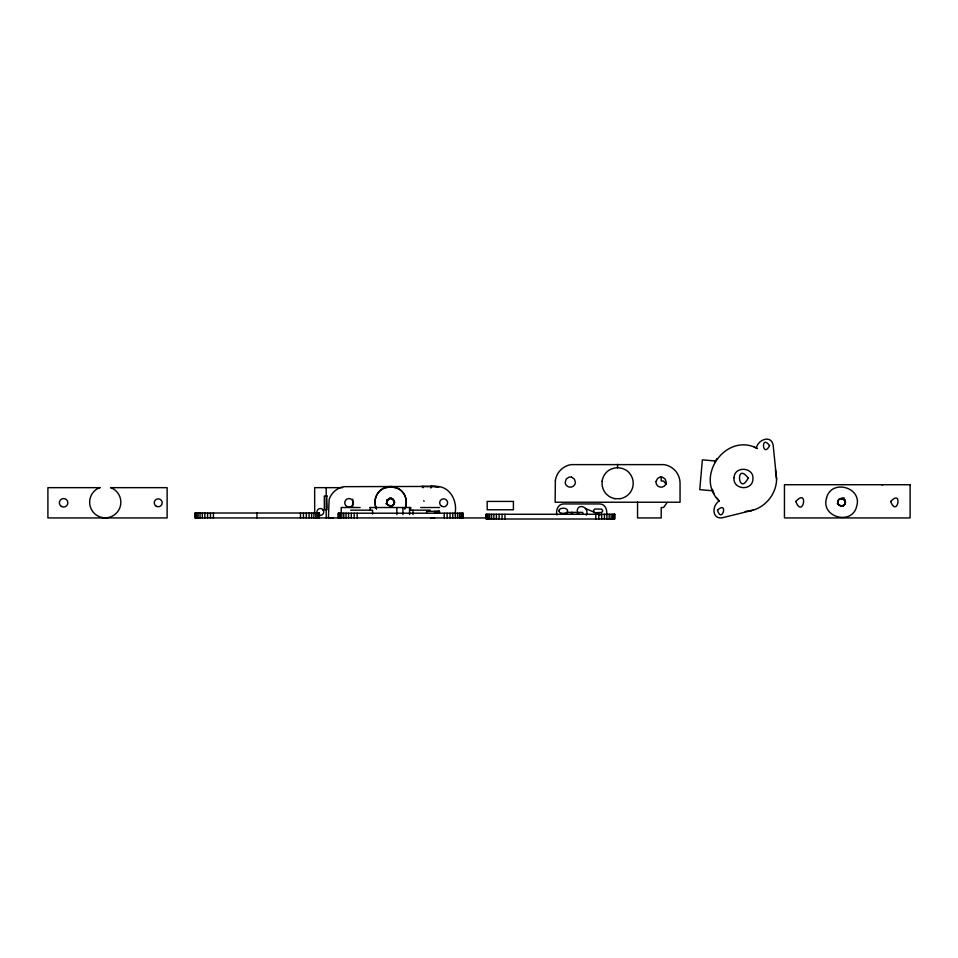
<?xml version="1.0" encoding="UTF-8"?>
<svg xmlns="http://www.w3.org/2000/svg" width="958" height="958" viewBox="0 0 958 958"><rect width="100%" height="100%" fill="white"/><g stroke="black" fill="none" stroke-linecap="round" stroke-linejoin="round"><path stroke-width="1.44" d="M372.554 514.051L372.554 510.171L350.64 510.171M881.899 484.724L882.905 484.724M430.956 487.658L430.968 486.424L430.956 487.658L430.968 486.424L433.471 486.424M838.046 500.914C835.795 507.081 846.848 507.512 845.267 501.297C844.513 497.453 838.346 497.681 837.867 501.573C836.861 505.848 843.615 507.788 845.076 503.692C847.459 498.399 837.579 496.196 837.807 502.339M577.135 510.961C577.925 502.387 590.164 507.68 586.212 515.141M845.363 502.567C845.926 498.399 839.328 496.783 838.034 500.938M386.876 502.231C386.888 508.746 397.199 505.429 393.858 500.208A3.784 3.784 0 0 0 388.493 499.118A3.784 3.784 0 0 0 387.643 504.531C399.534 511.656 392.337 489.251 386.876 502.231L386.637 499.837M845.267 503.142L844.872 500.339L842.884 498.675M776.591 479.036C776.495 493.693 765.634 507.285 751.371 510.626L722.344 517.751C711.674 519.559 711.926 505.357 719.219 501.01C694.562 477.18 725.23 432.717 756.377 447.949C757.958 439.614 771.226 434.513 773.166 445.159L776.591 479.036L775.465 469.887M845.375 502.327C845.507 507.033 838.118 506.758 837.903 503.058M845.351 502.663L844.489 504.662C845.974 502.639 843.064 506.866 841.543 506.016M844.872 504.124L845.124 500.866M845.136 503.513L844.728 500.1L841.507 498.447L844.13 497.825M667.199 502.411L663.571 507.524L661.2 507.524L661.2 517.931L637.549 517.931L637.549 501.788M714.512 462.403L717.027 458.535M387.367 500.339C390.193 495.226 397.558 501.585 393.079 505.129A3.784 3.784 0 0 1 387.643 504.531L386.29 503.74L386.936 502.878M393.546 504.662L393.93 504.124A3.784 3.784 0 0 0 394.433 502.231L393.079 499.322L390.648 498.447M387.379 504.112L386.29 503.74L386.96 503.058M843.483 505.501L842.25 505.956M391.942 505.788L390.648 506.016M389.379 498.663L389.99 498.495M745.204 511.476L753.168 510.135M748.665 511.165L751.371 510.626M620.233 498.687L614.952 498.687M333.312 517.931L328.45 517.943L329.121 499.501A18.921 18.921 0 0 1 344.161 486.664L436.07 486.424C450.032 486.077 457.804 501.309 454.99 513.751M421.149 486.472L433.83 486.472M342.557 487.658L314.667 487.658L314.667 513.608M327.205 495.981L324.319 495.981L324.319 509.644L327.205 509.644M386.29 503.74L387.176 503.74M360.124 507.524L341.204 507.524L341.204 513.476M370.099 507.524L410.707 507.524M420.682 507.524L439.614 507.524M409.581 510.171L430.13 510.171M595.241 512.698L601.852 512.446L602.774 510.746L601.684 509.141L594.906 508.997L593.433 510.41L594.223 512.398L600.211 515.021M488.748 517.931L194.749 517.931L194.749 513.009L319.397 513.009L319.397 517.931M434.573 517.943L430.956 517.931M437.135 486.664L434.178 486.424L438.872 487.071M715.339 460.99L702.37 459.852L699.759 489.646L712.74 490.783M843.208 498.807L842.25 498.495M837.244 503.74L838.322 504.112M571.567 477.168L574.393 479.072L575.387 482.329A5.089 5.089 0 0 1 574.632 484.784C572.836 487.969 567.735 487.969 565.927 484.784A5.089 5.089 0 0 1 565.208 482.329L566.178 479.072L568.992 477.168A5.089 5.089 0 0 1 571.591 477.192M754.257 447.147L757.455 448.5M585.482 508.47L593.924 512.147M319.182 515.129L318.643 514.877A3.401 3.401 0 0 0 323.732 512.326A3.401 3.401 0 0 0 319.361 508.662A3.401 3.401 0 0 0 317.733 514.111M716.356 497.453L719.254 501.046M666.181 484.317L663.571 481.036L661.2 481.036L661.2 476.701M322.954 509.74L323.541 510.758M423.759 500.663L424.071 501.333M712.165 489.239L713.973 493.49M837.807 502.231L837.879 502.878M326.714 495.981L327.157 508.279M617.587 464.379L617.587 467.744M614.509 514.278L614.509 519.008M613.827 514.278L613.827 519.008M612.689 514.278L612.689 519.008M611.132 514.278L611.132 519.008M609.204 514.278L609.204 519.008M606.941 514.278L606.941 519.008M606.438 515.021C607.755 510.363 605.264 503.8 599.732 503.944L563.615 503.944C558.083 503.8 555.592 510.363 556.909 515.021M604.414 514.278L604.414 519.008M601.672 514.278L601.672 519.008M598.786 514.278L598.786 519.008M595.816 514.278L595.816 519.008M582.715 514.278L582.715 512.386L567.34 512.386L567.34 514.278M578.536 512.386L578.536 514.278M577.518 512.386L577.518 514.278M572.429 512.386L572.429 514.278M571.423 512.386L571.423 514.278M504.986 514.278L504.986 519.008M502.028 514.278L502.028 519.008M499.13 514.278L499.13 519.008M496.4 514.278L496.4 519.008M493.861 514.278L493.861 519.008M491.598 514.278L491.598 519.008M489.67 514.278L489.67 519.008M488.125 514.278L488.125 519.008M486.987 514.278L486.987 519.008M486.293 514.278L486.293 519.008M463.133 517.931L463.133 513.201L338.234 513.201L338.234 517.931M462.906 513.201L462.906 517.931M462.211 513.201L462.211 517.931M461.073 513.201L461.073 517.931M459.529 513.201L459.529 517.931M457.589 513.201L457.589 517.931M455.337 513.201L455.337 517.931M452.799 513.201L452.799 517.931M450.056 513.201L450.056 517.931M447.17 513.201L447.17 517.931M444.213 513.201L444.213 517.931M439.423 513.201L439.542 511.309L426.585 511.309L426.585 513.201M439.315 511.309L439.315 513.201M439.075 511.309L439.075 513.201M438.548 511.309L438.548 513.201M437.854 511.309L437.854 513.201M436.896 511.309L436.896 513.201M435.842 511.309L435.842 513.201M434.609 511.309L434.609 513.201M413.018 510.171L413.018 514.578M410.587 507.524L410.587 510.171M409.581 507.524L409.581 514.578M402.899 507.524L402.899 514.626M396.84 507.524L396.84 514.626M370.219 507.524L370.219 510.171M357.154 513.201L357.154 517.931M354.197 513.201L354.197 517.931M352.7 499.19L352.7 506.399M351.311 513.201L351.311 517.931M348.568 513.201L348.568 517.931M346.042 513.201L346.042 517.931M343.778 513.201L343.778 517.931M341.85 513.201L341.85 517.931M340.294 513.201L340.294 517.931M339.156 513.201L339.156 517.931M338.473 513.201L338.473 517.931M326.211 487.658L326.211 517.931M319.17 513.009L319.17 517.931M318.475 513.009L318.475 517.931M317.337 513.009L317.337 517.931M315.793 513.009L315.793 517.931M313.853 513.009L313.853 517.931M311.601 513.009L311.601 517.931M309.063 513.009L309.063 517.931M306.321 513.009L306.321 517.931M303.435 513.009L303.435 517.931M300.477 513.009L300.477 517.931M256.948 513.009L256.948 517.931M213.418 513.009L213.418 517.931M210.461 513.009L210.461 517.931M207.575 513.009L207.575 517.931M204.832 513.009L204.832 517.931M202.306 513.009L202.306 517.931M200.042 513.009L200.042 517.931M198.114 513.009L198.114 517.931M196.558 513.009L196.558 517.931M195.42 513.009L195.42 517.931M404.791 508.83A15.615 15.615 0 0 0 398.456 488.712L390.648 486.616L382.841 488.712A15.615 15.615 0 0 0 376.494 508.83M602.103 481.323A15.556 15.556 0 0 1 605.037 474.018C610.797 465.72 624.388 465.72 630.148 474.018A15.579 15.579 0 0 1 620.257 498.663M615 498.663A15.579 15.579 0 0 1 602.163 481.323M376.41 508.866A15.711 15.711 0 0 1 390.648 486.52L390.648 486.52A15.711 15.711 0 0 1 404.887 508.866M734.056 477.635C732.463 489.73 752.377 491.466 752.904 479.287C754.497 467.193 734.582 465.456 734.056 477.635M748.198 478.042C738.271 497.226 735.085 460.882 748.198 478.042M769.573 445.614C762.628 459.038 760.401 433.603 769.573 445.614M422.993 486.424L422.981 487.61L422.993 486.424M558.742 510.746C559.352 514.195 565.436 513.979 567.507 511.776C568.872 507.441 559.664 507.022 558.742 510.662M656.05 481.455L656.014 482.329A5.089 5.089 0 0 0 656.793 484.784C658.565 487.993 663.69 487.957 665.475 484.784A5.089 5.089 0 0 0 666.229 482.329L665.223 479.072L662.409 477.168A5.089 5.089 0 0 0 659.846 477.192L657.583 478.425L656.05 481.455M555.377 480.341L555.137 502.231L680.048 502.231L680.048 483.299A18.909 18.909 0 0 0 664.086 464.618L571.1 464.618A18.921 18.921 0 0 0 555.377 480.341M795.763 501.489C803.151 519.464 808.863 487.131 795.763 501.489M890.665 501.537C897.562 518.314 902.891 488.137 890.665 501.537M826.515 498.184C820.587 517.356 852.213 525.834 856.68 506.267C862.595 487.095 830.969 478.617 826.515 498.184M717.482 510.159C721.997 524.589 728.607 499.92 717.482 510.159M99.967 487.658L97.441 488.712A15.615 15.615 0 0 0 93.285 512.267A15.615 15.615 0 0 0 117.199 512.267A15.615 15.615 0 0 0 113.044 488.712L110.505 487.658L167.123 487.658L167.123 517.931L47.9 517.931L47.9 487.658L99.967 487.658M910.1 484.724L784.446 484.724L784.446 517.931L910.1 517.931L910.1 484.724M513.416 501.429L487.191 501.429L487.191 509.776L513.416 509.776L513.416 501.429M614.749 514.278L486.053 514.278L486.053 519.008L614.749 519.008L614.749 514.278M346.88 506.483A4.263 4.263 0 0 0 353.274 502.794A4.263 4.263 0 0 0 346.88 499.106A4.263 4.263 0 0 0 346.88 506.483M441.65 506.231A3.976 3.976 0 0 0 447.614 502.794A3.976 3.976 0 0 0 441.65 499.358A3.976 3.976 0 0 0 441.65 506.231M61.48 506.483A4.263 4.263 0 0 0 67.862 502.794A4.263 4.263 0 0 0 61.48 499.106A4.263 4.263 0 0 0 61.48 506.483M156.238 506.231A3.976 3.976 0 0 0 162.201 502.794A3.976 3.976 0 0 0 156.238 499.358A3.976 3.976 0 0 0 156.238 506.231"/></g></svg>
